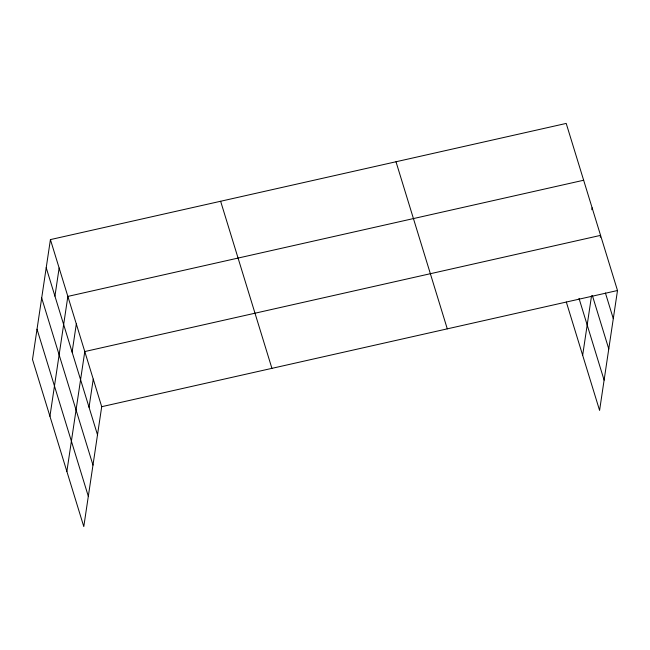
<?xml version="1.0" encoding="UTF-8"?>
<svg xmlns="http://www.w3.org/2000/svg" width="650" height="650" viewBox="0 0 650 650"><rect width="100%" height="100%" fill="white"/><g stroke="black" fill="none" stroke-linecap="round" stroke-linejoin="round"><path stroke-width="0.97" d="M50.416 239.598L32.5 359.483L83.793 526.581L101.709 406.689L50.416 239.598L566.207 123.419L617.5 290.517L599.584 410.402L566.312 302.023M54.933 296.14L59.134 268.003M49.936 416.293L67.86 296.408L583.651 180.237M72.118 352.113L76.318 323.976M66.869 471.437L84.784 351.553L600.576 235.373L600.283 237.315M89.042 407.257L93.243 379.121M591.817 209.747L592.109 207.805M582.66 355.266L591.549 295.742M101.709 406.689L617.5 290.517M605.418 292.988L613.291 318.654M592.426 295.693L608.774 348.928M579.012 298.366L604.11 380.128M395.996 161.761L447.289 328.859M220.626 201.256L271.919 368.355M46.215 267.727L97.5 434.826M41.689 298.009L92.983 465.108M37.026 329.201L88.319 496.299"/></g></svg>
